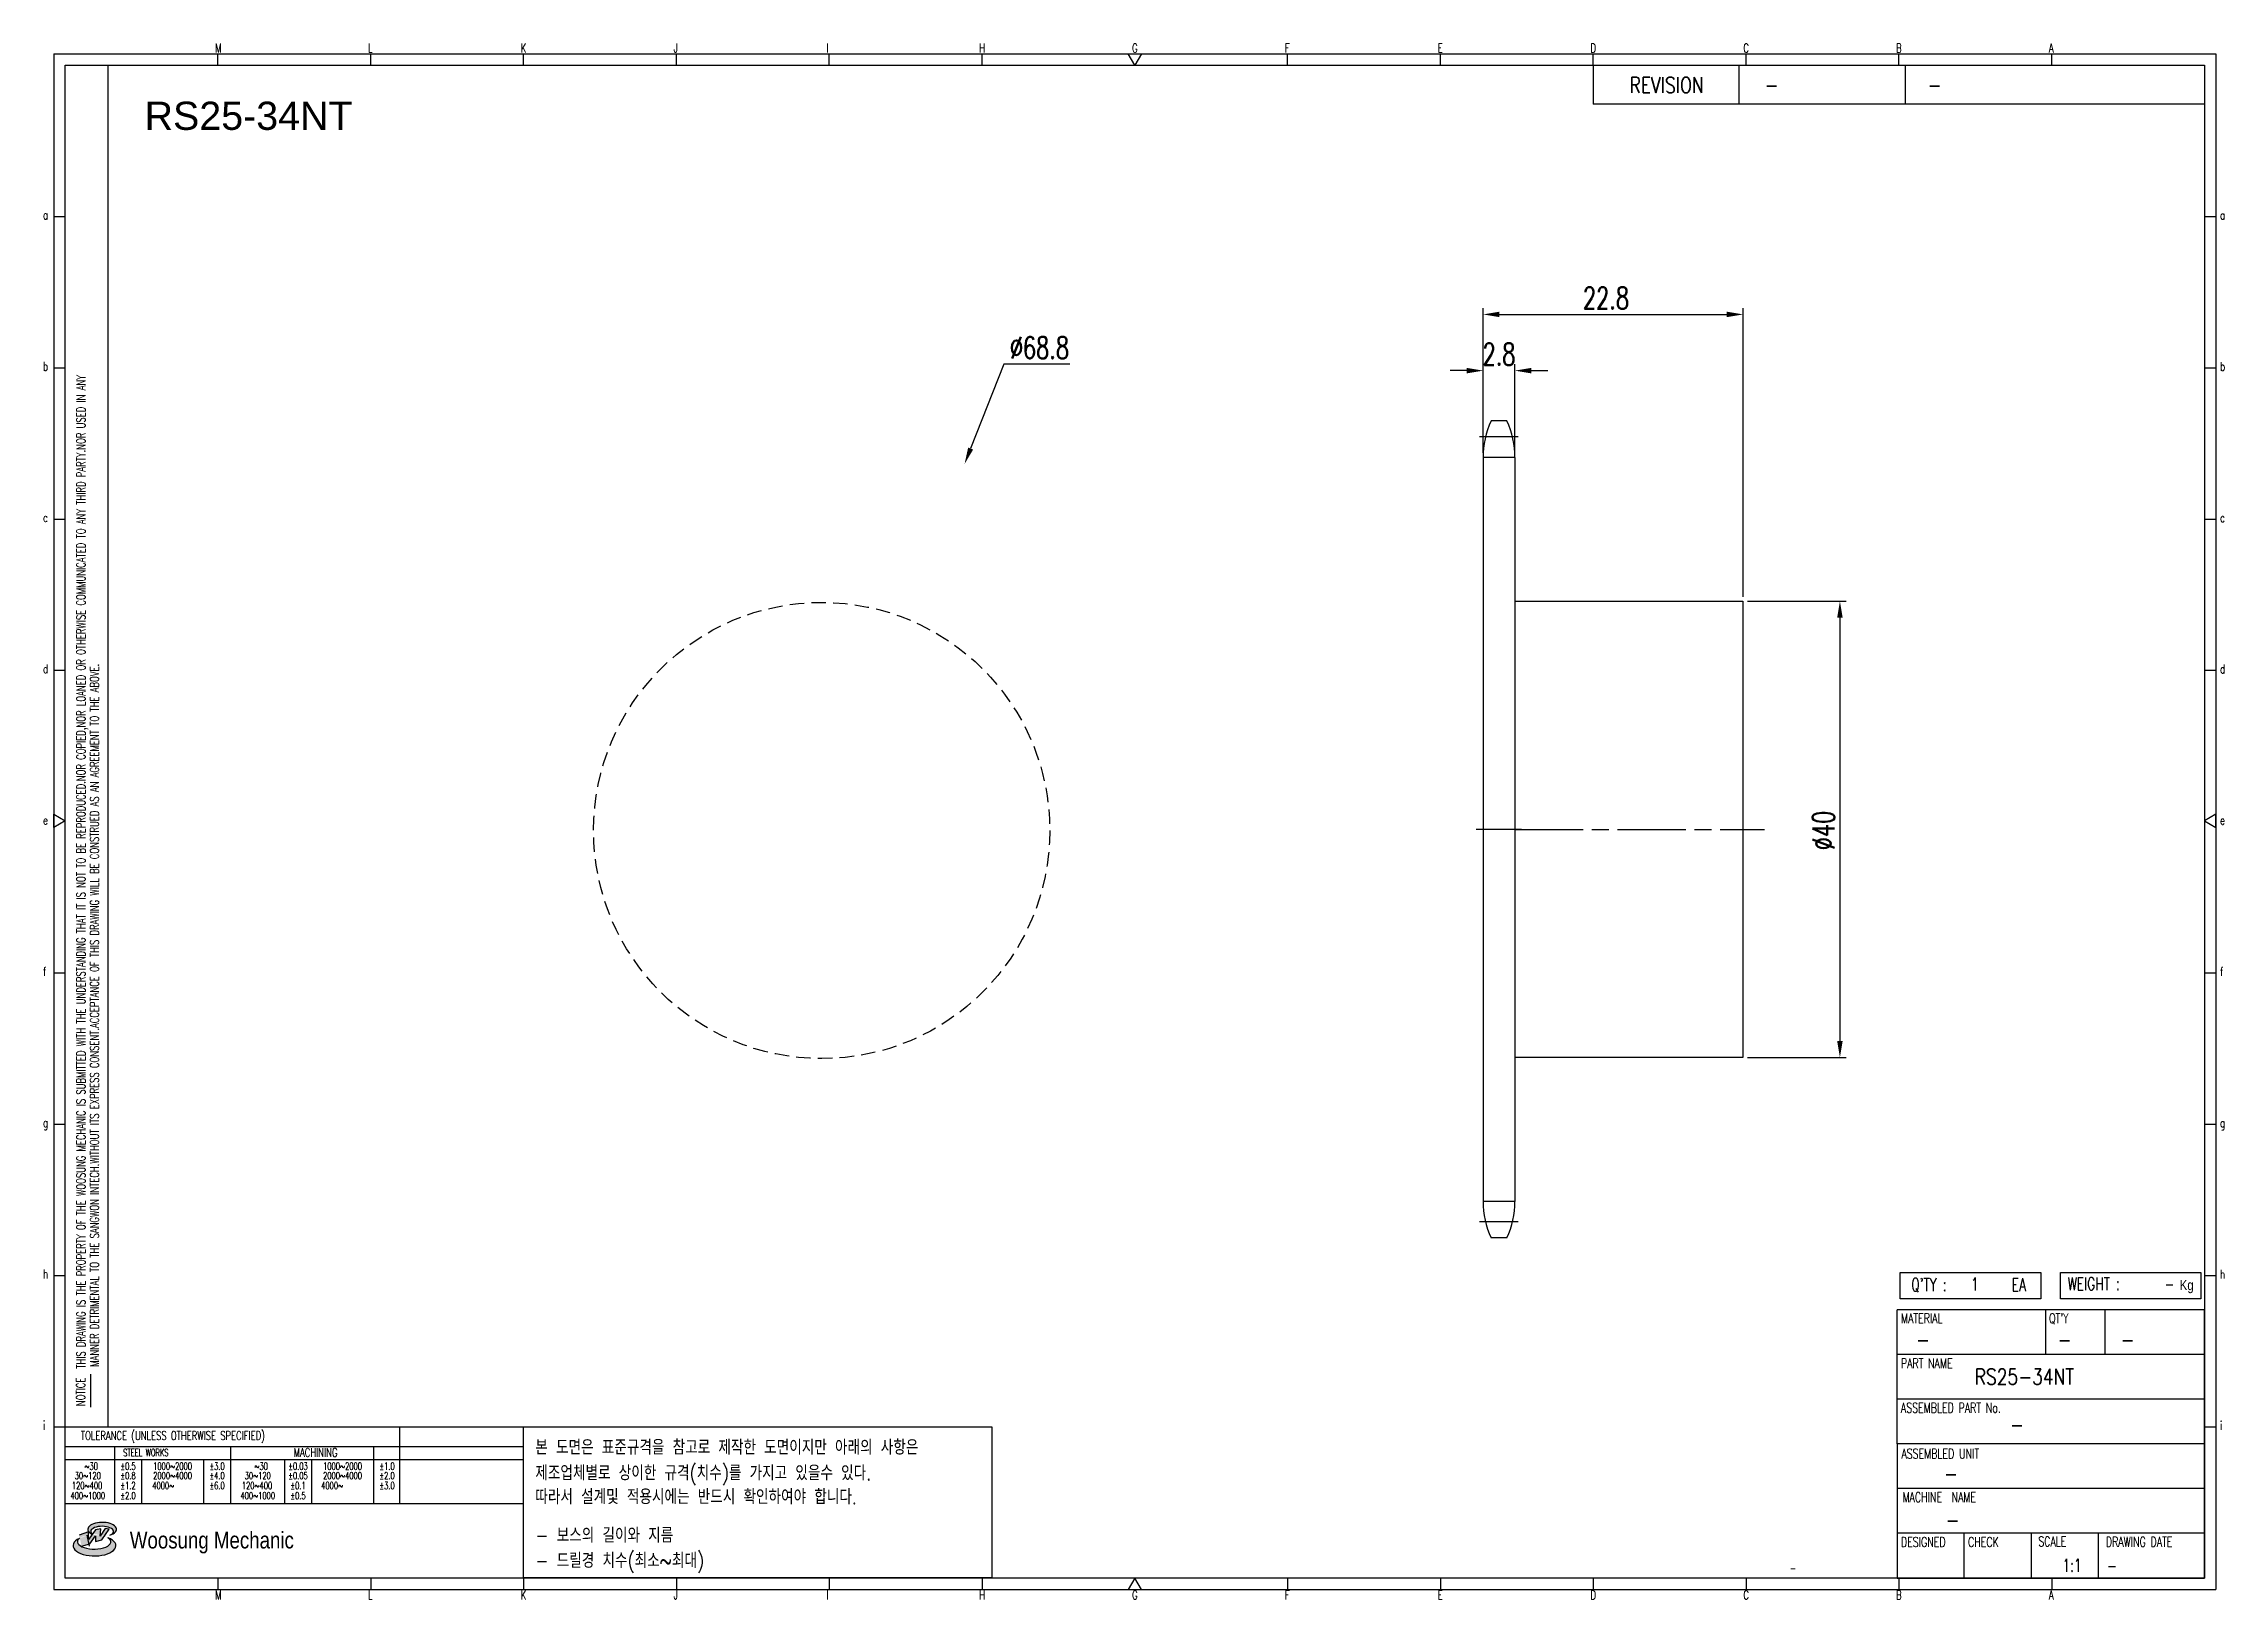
# Model space of a CAD drawing. Header units: millimetres. Extents: x -66898 to -66707, y 1446 to 1582.
import ezdxf
from ezdxf.enums import TextEntityAlignment as Align

# ---------------------------------------------------------------- set-up
doc = ezdxf.new("R2010")
doc.units = ezdxf.units.MM
for name, pattern in [('AM_ISO02W050', [7.5, 6, -1.5]), ('AM_ISO02W050x2', [3.75, 3, -0.75]), ('AM_ISO08W050', [18, 12, -1.5, 3, -1.5]), ('AM_ISO08W050x2', [9, 6, -0.75, 1.5, -0.75]), ('HIDDEN', [9.525, 6.35, -3.175])]:
    doc.linetypes.add(name, pattern=pattern)
for name, color, linetype, lineweight in [('AM_3N', 6, 'AM_ISO02W050', 25), ('AM_7', 4, 'AM_ISO08W050', 25), ('AM_7N', 4, 'AM_ISO08W050', 25)]:
    doc.layers.add(name, color=color, linetype=linetype, lineweight=lineweight)
for name, color, linetype in [('S-DIM', 7, 'Continuous'), ('TITLE', 7, 'Continuous'), ('도면레이아웃', 7, 'Continuous')]:
    doc.layers.add(name, color=color, linetype=linetype)
doc.styles.add('HAN', font='ROMANS.shx', dxfattribs={"width": 0.7, "bigfont": 'whgtxt.shx'})
doc.styles.add('HKD_ST2', font='romans.shx', dxfattribs={"width": 0.7, "height": 4, "bigfont": '@extfont2.shx'})
doc.styles.add('HSG', font='SIMPLEX.shx', dxfattribs={"width": 0.7, "bigfont": 'HSG.shx'})
doc.styles.add('ROMANS', font='romans.shx', dxfattribs={"width": 0.7, "bigfont": 'whgtxt.shx'})
doc.styles.add('SLDTEXTSTYLE4', font='arial.ttf', dxfattribs={"width": 0.8})
doc.styles.get("Standard").update_dxf_attribs({"font": 'arial.ttf'})
doc.dimstyles.new('APP3', dxfattribs={"dimscale": 0.8, "dimtxt": 2.4, "dimasz": 1.8, "dimexe": 0.7, "dimexo": 0.5, "dimgap": 0.6, "dimtad": 1, "dimtoh": 1, "dimdec": 1, "dimrnd": 0.01, "dimzin": 9, "dimdsep": 46, "dimtxsty": 'HSG', "dimcen": 0, "dimclrd": 1, "dimclre": 1, "dimclrt": 256, "dimazin": 2, "dimtp": 1, "dimtm": 1, "dimtfac": 0.5, "dimtdec": 1, "dimtofl": 0, "dimtmove": 0, "dimatfit": 3, "dimfxl": 0, "dimtvp": 1, "dimtolj": 2, "dimlwd": -1, "dimlwe": -1, "dimarcsym": 0})

# ---------------------------------------------------------------- blocks, each defined once
blk = doc.blocks.new('e567sfgjss')
for p, q in [((-66937.69, 488.79), (-66917.69, 488.79)), ((-66917.69, 488.79), (-66917.69, 448.79)), ((-66917.69, 448.79), (-66937.69, 448.79))]:
    blk.add_line(p, q)
at = {"layer": 'AM_7N', "linetype": 'AM_ISO08W050x2'}
blk.add_line((-66937.69, 468.79), (-66915.79, 468.79), dxfattribs=at)
blk = doc.blocks.new('SUYWSHJH')
at = {"layer": '도면레이아웃'}
h = blk.add_hatch(color=10, dxfattribs=at)
h.paths.add_polyline_path([(1.544, 35.177), (1.554, 34.966), (1.779, 35.034), (2.054, 35.422), (1.908, 35.446), (1.728, 35.167), (1.741, 35.439), (1.547, 35.405), (1.292, 35.041), (1.295, 35.33), (0.943, 35.208), (1.03, 34.8), (1.336, 34.885)])
edge = h.paths.add_edge_path()
edge.add_ellipse((1.795, 35.421), major_axis=(-0.53, 0), ratio=0.487785, start_angle=122.36065, end_angle=403.39574)
edge.add_line((1.411, 35.244), (1.419, 35.261))
edge.add_ellipse((1.798, 35.344), major_axis=(-0.423, 0), ratio=0.444396, start_angle=131.58977, end_angle=386.19408, ccw=False)
edge = h.paths.add_edge_path()
edge.add_ellipse((1.512, 34.815), major_axis=(-0.793, 0), ratio=0.480113, start_angle=314.67633, end_angle=590.85213)
edge.add_ellipse((1.501, 34.958), major_axis=(-0.62, 0), ratio=0.43311, start_angle=331.7024, end_angle=574.42495, ccw=False)
for p, q in [((0, 90.118), (80.15, 90.118)), ((0, 90.118), (0, 33.191)), ((6.089, 89.693), (6.089, 90.118)), ((11.753, 89.693), (11.753, 90.118)), ((17.418, 89.693), (17.418, 90.118)), ((23.082, 89.693), (23.082, 90.118)), ((28.746, 89.693), (28.746, 90.118)), ((34.411, 89.693), (34.411, 90.118)), ((45.739, 89.693), (45.739, 90.118)), ((51.404, 89.693), (51.404, 90.118)), ((57.068, 89.693), (57.068, 90.118)), ((62.732, 89.693), (62.732, 90.118)), ((68.397, 89.693), (68.397, 90.118)), ((74.061, 89.693), (74.061, 90.118)), ((80.15, 90.118), (80.15, 33.191)), ((0, 84.085), (0.425, 84.085)), ((79.725, 84.085), (80.15, 84.085)), ((0, 78.478), (0.425, 78.478)), ((79.725, 78.478), (80.15, 78.478)), ((0, 72.87), (0.425, 72.87)), ((79.725, 72.87), (80.15, 72.87)), ((0, 67.262), (0.425, 67.262)), ((79.725, 67.262), (80.15, 67.262)), ((0, 56.047), (0.425, 56.047)), ((79.725, 56.047), (80.15, 56.047)), ((0, 50.439), (0.425, 50.439)), ((79.725, 50.439), (80.15, 50.439)), ((0, 44.832), (0.425, 44.832)), ((79.725, 44.832), (80.15, 44.832)), ((1.377, 39.947), (1.377, 41.174)), ((0, 39.224), (0.425, 39.224)), ((79.725, 39.224), (80.15, 39.224)), ((0, 33.191), (80.15, 33.191)), ((6.089, 33.616), (6.089, 33.191)), ((11.753, 33.616), (11.753, 33.191)), ((17.418, 33.616), (17.418, 33.191)), ((23.082, 33.616), (23.082, 33.191)), ((28.746, 33.616), (28.746, 33.191)), ((34.411, 33.616), (34.411, 33.191)), ((45.739, 33.616), (45.739, 33.191)), ((51.404, 33.616), (51.404, 33.191)), ((57.068, 33.616), (57.068, 33.191)), ((62.732, 33.616), (62.732, 33.191)), ((68.397, 33.616), (68.397, 33.191)), ((74.061, 33.616), (74.061, 33.191))]:
    blk.add_line(p, q)
at = {"color": 2}
for p, q in [((2.017, 39.224), (2.017, 89.693)), ((0.425, 39.224), (17.418, 39.224)), ((12.816, 39.224), (12.816, 36.382)), ((17.418, 33.616), (17.418, 39.224)), ((0.425, 38.487), (17.418, 38.487)), ((0.425, 38.012), (17.418, 38.012)), ((2.257, 38.487), (2.257, 36.382)), ((3.257, 38.012), (3.257, 36.382)), ((5.557, 38.012), (5.557, 36.382)), ((6.557, 38.5), (6.557, 36.382)), ((8.557, 38.012), (8.557, 36.382)), ((9.557, 38.026), (9.557, 36.382)), ((11.857, 38.487), (11.857, 36.382)), ((0.425, 36.382), (17.418, 36.382))]:
    blk.add_line(p, q, dxfattribs=at)
at = {"color": 6, "ltscale": 0.5}
for p, q in [((57.068, 89.693), (57.068, 88.246)), ((62.47, 89.693), (62.47, 88.246)), ((68.635, 89.693), (68.635, 88.246)), ((79.725, 88.246), (57.068, 88.246)), ((68.336, 38.59), (68.336, 43.563)), ((79.725, 43.563), (68.336, 43.563)), ((73.827, 43.563), (73.827, 41.905)), ((76.037, 43.563), (76.037, 41.905)), ((79.725, 38.59), (79.725, 43.563)), ((79.725, 41.905), (68.336, 41.905)), ((79.725, 40.248), (68.336, 40.248)), ((68.336, 38.59), (68.336, 33.616)), ((79.725, 38.59), (68.336, 38.59)), ((79.725, 33.616), (79.725, 38.59)), ((79.725, 36.932), (68.336, 36.932)), ((79.725, 35.274), (68.336, 35.274)), ((70.822, 33.616), (70.822, 35.274)), ((73.309, 33.616), (73.309, 35.274)), ((75.796, 33.616), (75.796, 35.274)), ((68.336, 33.616), (79.725, 33.616))]:
    blk.add_line(p, q, dxfattribs=at)
for points in [[(40.075, 89.693), (39.83, 90.118), (40.32, 90.118)], [(0.425, 89.693), (79.725, 89.693), (79.725, 33.616), (0.425, 33.616)], [(0.425, 61.679), (0, 61.433), (0, 61.924)], [(79.725, 61.679), (80.15, 61.433), (80.15, 61.924)], [(40.075, 33.616), (39.83, 33.191), (40.32, 33.191)]]:
    blk.add_lwpolyline(points, close=True)
at = {"layer": 'TITLE', "color": 20}
for p, q in [((68.449, 43.961), (68.449, 44.936)), ((68.449, 44.936), (73.654, 44.936)), ((73.654, 44.936), (73.654, 43.961)), ((74.39, 43.961), (74.39, 44.936)), ((74.39, 44.936), (79.595, 44.936)), ((79.595, 44.936), (79.595, 43.961)), ((73.654, 43.961), (68.449, 43.961)), ((79.595, 43.961), (74.39, 43.961))]:
    blk.add_line(p, q, dxfattribs=at)
at = {"layer": '도면레이아웃'}
for p, q in [((1.295, 35.33), (0.943, 35.208)), ((1.03, 34.8), (1.336, 34.885)), ((1.224, 35.208), (1.311, 34.8)), ((1.224, 35.208), (1.224, 35.208)), ((1.547, 35.405), (1.292, 35.041)), ((1.292, 35.041), (1.295, 35.33)), ((1.336, 34.885), (1.544, 35.177)), ((1.419, 35.261), (1.411, 35.244)), ((1.544, 35.177), (1.554, 34.966)), ((1.741, 35.439), (1.547, 35.405)), ((1.554, 34.966), (1.779, 35.034)), ((1.908, 35.446), (1.728, 35.167)), ((1.728, 35.167), (1.741, 35.439)), ((1.779, 35.034), (2.054, 35.422)), ((2.054, 35.422), (1.908, 35.446))]:
    blk.add_line(p, q, dxfattribs=at)
for centre, major_axis, ratio, start_param, end_param in [((1.795, 35.421), (-0.53, 0), 0.487785, 2.135596, 7.040584), ((1.512, 34.815), (-0.793, 0), 0.480113, 5.492138, 10.312315), ((1.501, 34.958), (-0.62, 0), 0.43311, 5.789299, 10.025607), ((1.798, 35.344), (-0.423, 0), 0.444396, 2.296675, 6.740358)]:
    blk.add_ellipse(centre, major_axis=major_axis, ratio=ratio, start_param=start_param, end_param=end_param, dxfattribs=at)
at = {"color": 4, "style": 'HKD_ST2', "width": 0.7}
for s, p in [('M', (5.988, 90.164)), ('L', (11.652, 90.164)), ('K', (17.316, 90.164)), ('J', (22.981, 90.164)), ('I', (28.645, 90.164)), ('H', (34.309, 90.164)), ('G', (39.974, 90.164)), ('F', (45.638, 90.164)), ('E', (51.302, 90.164)), ('D', (56.967, 90.164)), ('C', (62.631, 90.164)), ('B', (68.295, 90.164)), ('A', (73.96, 90.164)), ('a', (-0.395, 83.976)), ('a', (80.305, 83.97)), ('b', (-0.395, 78.368)), ('b', (80.305, 78.362)), ('c', (-0.395, 72.76)), ('c', (80.305, 72.754)), ('d', (-0.395, 67.153)), ('d', (80.305, 67.147)), ('e', (-0.395, 61.545)), ('e', (80.305, 61.539)), ('f', (-0.395, 55.937)), ('f', (80.305, 55.931)), ('g', (-0.395, 50.33)), ('g', (80.305, 50.324)), ('h', (-0.395, 44.722)), ('h', (80.305, 44.716)), ('i', (-0.395, 39.114)), ('i', (80.305, 39.108)), ('M', (5.988, 32.824)), ('L', (11.652, 32.824)), ('K', (17.316, 32.824)), ('J', (22.981, 32.824)), ('I', (28.645, 32.824)), ('H', (34.309, 32.824)), ('G', (39.974, 32.824)), ('F', (45.638, 32.824)), ('E', (51.302, 32.824)), ('D', (56.967, 32.824)), ('C', (62.631, 32.824)), ('B', (68.295, 32.824)), ('A', (73.96, 32.824))]:
    blk.add_text(s, height=0.326, dxfattribs=at).set_placement(p)
for s, height, style, width, p in [('REVISION', 0.5806, 'HAN', 0.8, (58.415, 88.664)), ('-', 0.581, 'HAN', 0.8, (63.426, 88.664)), ('-', 0.581, 'HAN', 0.8, (69.468, 88.664)), ("Q'TY : ", 0.4746, 'HKD_ST2', 0.7, (68.857, 44.253)), ('1', 0.475, 'HKD_ST2', 0.7, (71.071, 44.275)), ('EA', 0.4746, 'HKD_ST2', 0.7, (72.578, 44.253)), ('WEIGHT : ', 0.4746, 'HKD_ST2', 0.7, (74.65, 44.286)), ('-', 0.581, 'HAN', 0.8, (69.029, 42.157)), ('-', 0.581, 'HAN', 0.8, (74.289, 42.157)), ('-', 0.581, 'HAN', 0.8, (76.623, 42.157)), ('-', 0.581, 'HAN', 0.8, (72.515, 39.013)), ('-', 0.581, 'HAN', 0.8, (70.067, 37.189)), ('-', 0.581, 'HAN', 0.8, (70.126, 35.48)), ('1:1', 0.4746, 'HKD_ST2', 0.7, (74.458, 33.848)), ('-', 0.475, 'HKD_ST2', 0.7, (76.112, 33.837))]:
    blk.add_text(s, height=height, dxfattribs=dict(style=style, width=width)).set_placement(p)
at = {"color": 2, "style": 'HKD_ST2', "width": 0.7}
for s, p in [(' THIS DRAWING IS THE PROPERTY OF THE WOOSUNG MECHANIC IS SUBMITTED WITH THE UNDERSTANDING THAT IT IS NOT TO BE REPRODUCED.NOR COPIED,NOR LOANED OR OTHERWISE COMMUNICATED TO ANY THIRD PARTY.NOR USED IN ANY', (1.173, 41.217)), ('MANNER DETRIMENTAL TO THE SANGWON INTECH.WITHOUT ITS EXPRESS CONSENT.ACCEPTANCE OF THIS DRAWING WILL BE CONSTRUED AS AN AGREEMENT TO THE ABOVE.', (1.672, 41.447))]:
    blk.add_text(s, height=0.326266, rotation=90, dxfattribs=at).set_placement(p)
at = {"style": 'HKD_ST2', "width": 0.7}
blk.add_text('-', height=0.475, dxfattribs=at).set_placement((78.613, 44.286), align=Align.RIGHT)
at = {"color": 4, "style": 'HKD_ST2', "width": 0.7}
for s, height, p in [('MATERIAL', 0.3651, (68.474, 43.425)), ("QT'Y", 0.3651, (73.965, 43.425)), ('PART NAME', 0.3651, (68.474, 41.756)), ('ASSEMBLED PART No.', 0.36511, (68.474, 40.109)), ('ASSEMBLED UNIT', 0.36511, (68.49, 38.408)), ('MACHINE  NAME', 0.36511, (68.532, 36.794)), ('DESIGNED', 0.3651, (68.474, 35.136)), ('CHECK', 0.3651, (70.961, 35.136)), ('SCALE', 0.3651, (73.566, 35.153)), ('DRAWING DATE', 0.36511, (76.071, 35.141))]:
    blk.add_text(s, height=height, dxfattribs=at).set_placement(p, align=Align.TOP_LEFT)
at = {"style": 'HKD_ST2', "width": 0.7}
blk.add_text('NOTICE', height=0.3263, rotation=90, dxfattribs=at).set_placement((1.163, 39.988))
for s, height, style, width, p in [('TOLERANCE (UNLESS OTHERWISE SPECIFIED)', 0.32627, 'HKD_ST2', 0.7, (4.417, 38.896)), ('-', 0.326, 'ROMANS', 0.65, (64.469, 33.975))]:
    blk.add_text(s, height=height, dxfattribs=dict(style=style, width=width)).set_placement(p, align=Align.MIDDLE_CENTER)
at = {"color": 4, "style": 'HKD_ST2', "width": 0.7}
for s, height, p in [('STEEL WORKS', 0.26101, (3.416, 38.268)), ('MACHINING', 0.3263, (9.707, 38.27)), ('%%P0.5', 0.261, (2.757, 37.762)), ('%%P0.8', 0.261, (2.757, 37.411)), ('%%P3.0', 0.261, (6.057, 37.762)), ('%%P4.0', 0.261, (6.057, 37.411)), ('%%P0.03', 0.261, (9.057, 37.762)), ('%%P0.05', 0.261, (9.057, 37.411)), ('%%P1.0', 0.261, (12.357, 37.762)), ('%%P2.0', 0.261, (12.357, 37.411)), ('%%P1.2', 0.261, (2.757, 37.045)), ('%%P2.0', 0.261, (2.757, 36.67)), ('%%P6.0', 0.261, (6.057, 37.045)), ('%%P0.1', 0.261, (9.057, 37.045)), ('%%P0.5', 0.261, (9.057, 36.67)), ('%%P3.0', 0.261, (12.357, 37.045))]:
    blk.add_text(s, height=height, dxfattribs=at).set_placement(p, align=Align.MIDDLE)
for s, height, p in [('30%%126120', 0.261, (1.263, 37.411)), ('%%12630', 0.261, (1.389, 37.762)), ('2000%%1264000', 0.26101, (4.407, 37.411)), ('1000%%1262000', 0.26101, (4.407, 37.762)), ('30%%126120', 0.261, (7.563, 37.411)), ('%%12630', 0.261, (7.689, 37.762)), ('2000%%1264000', 0.26101, (10.707, 37.411)), ('1000%%1262000', 0.26101, (10.707, 37.762)), ('400%%1261000', 0.26101, (1.263, 36.67)), ('120%%126400', 0.26101, (1.237, 37.045)), ('4000%%126', 0.261, (4.061, 37.045)), ('400%%1261000', 0.26101, (7.563, 36.67)), ('120%%126400', 0.26101, (7.537, 37.045)), ('4000%%126', 0.261, (10.321, 37.045))]:
    blk.add_text(s, height=height, dxfattribs=at).set_placement(p, align=Align.MIDDLE_CENTER)
at = {"color": 1, "style": 'SLDTEXTSTYLE4', "width": 0.8}
blk.add_text('Woosung Mechanic', height=0.61957, dxfattribs=at).set_placement((2.822, 34.711))
at = {"layer": 'TITLE', "width": 0.8}
blk.add_text('Kg', height=0.3789, dxfattribs=at).set_placement((78.807, 44.286))
blk = doc.blocks.new('*D22')
at = {"layer": 'Defpoints', "color": 0, "transparency": 16777216}
for p in [(-66769, 1553.52), (-66771.8, 1545.91), (-66769, 1545.91)]:
    blk.add_point(p, dxfattribs=at)
at = {"layer": 'S-DIM', "color": 1, "transparency": 16777216}
for p, q in [((-66773.24, 1553.52), (-66774.68, 1553.52)), ((-66771.8, 1546.31), (-66771.8, 1554.08)), ((-66769, 1546.31), (-66769, 1554.08)), ((-66767.56, 1553.52), (-66766.12, 1553.52))]:
    blk.add_line(p, q, dxfattribs=at)
for points in [[(-66773.24, 1553.76), (-66773.24, 1553.28), (-66771.8, 1553.52)], [(-66767.56, 1553.76), (-66767.56, 1553.28), (-66769, 1553.52)]]:
    blk.add_solid(points, dxfattribs=at)
at = {"layer": 'S-DIM', "transparency": 16777216, "insert": (-66770.4, 1554.96), "char_height": 1.92, "attachment_point": 5, "style": 'HSG'}
blk.add_mtext('\\A2;2.8', dxfattribs=at)
blk = doc.blocks.new('*D24')
at = {"layer": 'Defpoints', "color": 0, "transparency": 16777216}
for p in [(-66749, 1558.45), (-66771.8, 1545.91), (-66749, 1533.3)]:
    blk.add_point(p, dxfattribs=at)
at = {"layer": 'S-DIM', "color": 1, "transparency": 16777216}
for p, q in [((-66771.8, 1546.31), (-66771.8, 1559.01)), ((-66770.36, 1558.45), (-66750.44, 1558.45)), ((-66749, 1533.7), (-66749, 1559.01))]:
    blk.add_line(p, q, dxfattribs=at)
for points in [[(-66770.36, 1558.69), (-66770.36, 1558.21), (-66771.8, 1558.45)], [(-66750.44, 1558.69), (-66750.44, 1558.21), (-66749, 1558.45)]]:
    blk.add_solid(points, dxfattribs=at)
at = {"layer": 'S-DIM', "transparency": 16777216, "insert": (-66761.02, 1559.89), "char_height": 1.92, "attachment_point": 5, "style": 'HSG'}
blk.add_mtext('\\A2;22.8', dxfattribs=at)
blk = doc.blocks.new('*D25')
at = {"layer": 'Defpoints', "color": 0, "transparency": 16777216}
for p in [(-66749, 1533.3), (-66749, 1493.3), (-66740.51, 1493.3)]:
    blk.add_point(p, dxfattribs=at)
at = {"layer": 'S-DIM', "color": 1, "transparency": 16777216}
for p, q in [((-66748.6, 1533.3), (-66739.95, 1533.3)), ((-66740.51, 1531.86), (-66740.51, 1494.74)), ((-66748.6, 1493.3), (-66739.95, 1493.3))]:
    blk.add_line(p, q, dxfattribs=at)
for points in [[(-66740.75, 1531.86), (-66740.27, 1531.86), (-66740.51, 1533.3)], [(-66740.75, 1494.74), (-66740.27, 1494.74), (-66740.51, 1493.3)]]:
    blk.add_solid(points, dxfattribs=at)
at = {"layer": 'S-DIM', "transparency": 16777216, "insert": (-66741.95, 1513.2), "char_height": 1.92, "attachment_point": 5, "rotation": 90, "style": 'HSG'}
blk.add_mtext('\\A2;%%c40', dxfattribs=at)
blk = doc.blocks.new('*D27')
at = {"layer": 'Defpoints', "color": 0, "transparency": 16777216}
for p in [(-66817.26, 1545.34), (-66842.33, 1481.25)]:
    blk.add_point(p, dxfattribs=at)
at = {"layer": 'S-DIM', "color": 1, "transparency": 16777216}
for p, q in [((-66813.83, 1554.09), (-66816.73, 1546.68)), ((-66808.04, 1554.09), (-66813.83, 1554.09))]:
    blk.add_line(p, q, dxfattribs=at)
blk.add_solid([(-66816.95, 1546.77), (-66816.51, 1546.6), (-66817.26, 1545.34)], dxfattribs=at)
at = {"layer": 'S-DIM', "transparency": 16777216, "insert": (-66810.7, 1555.53), "char_height": 1.92, "attachment_point": 5, "style": 'HSG'}
blk.add_mtext('\\A2;∅68.8', dxfattribs=at)

msp = doc.modelspace()

# ---------------------------------------------------------------- linework, layer by layer
for p, q in [((-66769.71, 1549.11), (-66771.1, 1549.11)), ((-66771.8, 1545.91), (-66771.8, 1480.68)), ((-66769, 1545.91), (-66769, 1480.68)), ((-66769.71, 1477.48), (-66771.1, 1477.48))]:
    msp.add_line(p, q)
at = {"color": 4}
msp.add_lwpolyline([(-66855.93, 1460.92), (-66814.86, 1460.92), (-66814.86, 1447.66), (-66855.93, 1447.66)], close=True, dxfattribs=at)
at = {"color": 2, "linetype": 'HIDDEN', "ltscale": 0.2}
msp.add_circle((-66829.79, 1513.2), 20, dxfattribs=at)
for centre, start, end in [((-66764.2, 1545.91), 155.0989, 180), ((-66776.6, 1545.91), 0, 24.9011), ((-66764.2, 1480.68), 180, 204.9011), ((-66776.6, 1480.68), 335.0989, 0)]:
    msp.add_arc(centre, 7.6, start, end)
at = {"layer": 'AM_3N', "linetype": 'AM_ISO02W050x2'}
for p, q in [((-66769, 1545.91), (-66771.8, 1545.91)), ((-66769, 1480.68), (-66771.8, 1480.68))]:
    msp.add_line(p, q, dxfattribs=at)
at = {"layer": 'AM_7', "linetype": 'AM_ISO08W050x2'}
for p, q in [((-66768.73, 1547.71), (-66772.11, 1547.71)), ((-66768.42, 1513.3), (-66772.39, 1513.3)), ((-66768.73, 1478.89), (-66772.11, 1478.89))]:
    msp.add_line(p, q, dxfattribs=at)

# ---------------------------------------------------------------- block references
at = {"xscale": 2.3654592, "yscale": 2.3654592, "zscale": 2.3654592}
msp.add_blockref('SUYWSHJH', (-66897.13, 1368.14), dxfattribs=at)
msp.add_blockref('e567sfgjss', (168.68, 1044.51))

# ---------------------------------------------------------------- texts
at = {"color": 2}
msp.add_text('RS25-34NT', height=2.472, dxfattribs=at).set_placement((-66889.16, 1574.63))
at = {"style": 'HAN', "width": 0.8}
msp.add_text('RS25-34NT', height=1.373, dxfattribs=at).set_placement((-66728.69, 1464.62))
at = {"color": 4, "style": 'HAN', "width": 0.8}
for s, p in [('본 도면은 표준규격을 참고로 제작한 도면이지만 아래의 사항은', (-66854.9, 1458.47)), ('제조업체별로 상이한 규격(치수)를 가지고 있을수 있다.', (-66854.9, 1456.22)), ('따라서 설계및 적용시에는 반드시 확인하여야 합니다.', (-66854.9, 1454.13)), ('- 보스의 길이와 지름', (-66854.9, 1450.76)), ('- 드릴경 치수(최소~최대)', (-66854.9, 1448.54))]:
    msp.add_text(s, height=1.2995, dxfattribs=at).set_placement(p)

# ---------------------------------------------------------------- dimensions: what is measured, and where the dimension line sits
at = {"layer": 'S-DIM'}
for base, p2, picture, middle in [((-66749, 1558.45), (-66749, 1533.3), '*D24', (-66761.02, 1558.45)), ((-66769, 1553.52), (-66769, 1545.91), '*D22', (-66770.4, 1553.52))]:
    dim = msp.add_linear_dim(base=base, p1=(-66771.8, 1545.91), p2=p2, dimstyle='APP3', dxfattribs=at)
    dim.commit()
    dim.dimension.update_dxf_attribs({"geometry": picture, "text_midpoint": middle, "dimtype": 160})
dim = msp.add_diameter_dim_2p(p1=(-66842.33, 1481.25), p2=(-66817.26, 1545.34), dimstyle='APP3', dxfattribs=at)
dim.commit()
dim.dimension.update_dxf_attribs({"geometry": '*D27', "text_midpoint": (-66810.7, 1554.09), "dimtype": 163})
dim = msp.add_linear_dim(base=(-66740.51, 1493.3), p1=(-66749, 1533.3), p2=(-66749, 1493.3), angle=90, text='%%c<>', dimstyle='APP3', dxfattribs=at)
dim.commit()
dim.dimension.update_dxf_attribs({"geometry": '*D25', "text_midpoint": (-66740.51, 1513.2), "dimtype": 160})

doc.saveas('drawing.dxf')
